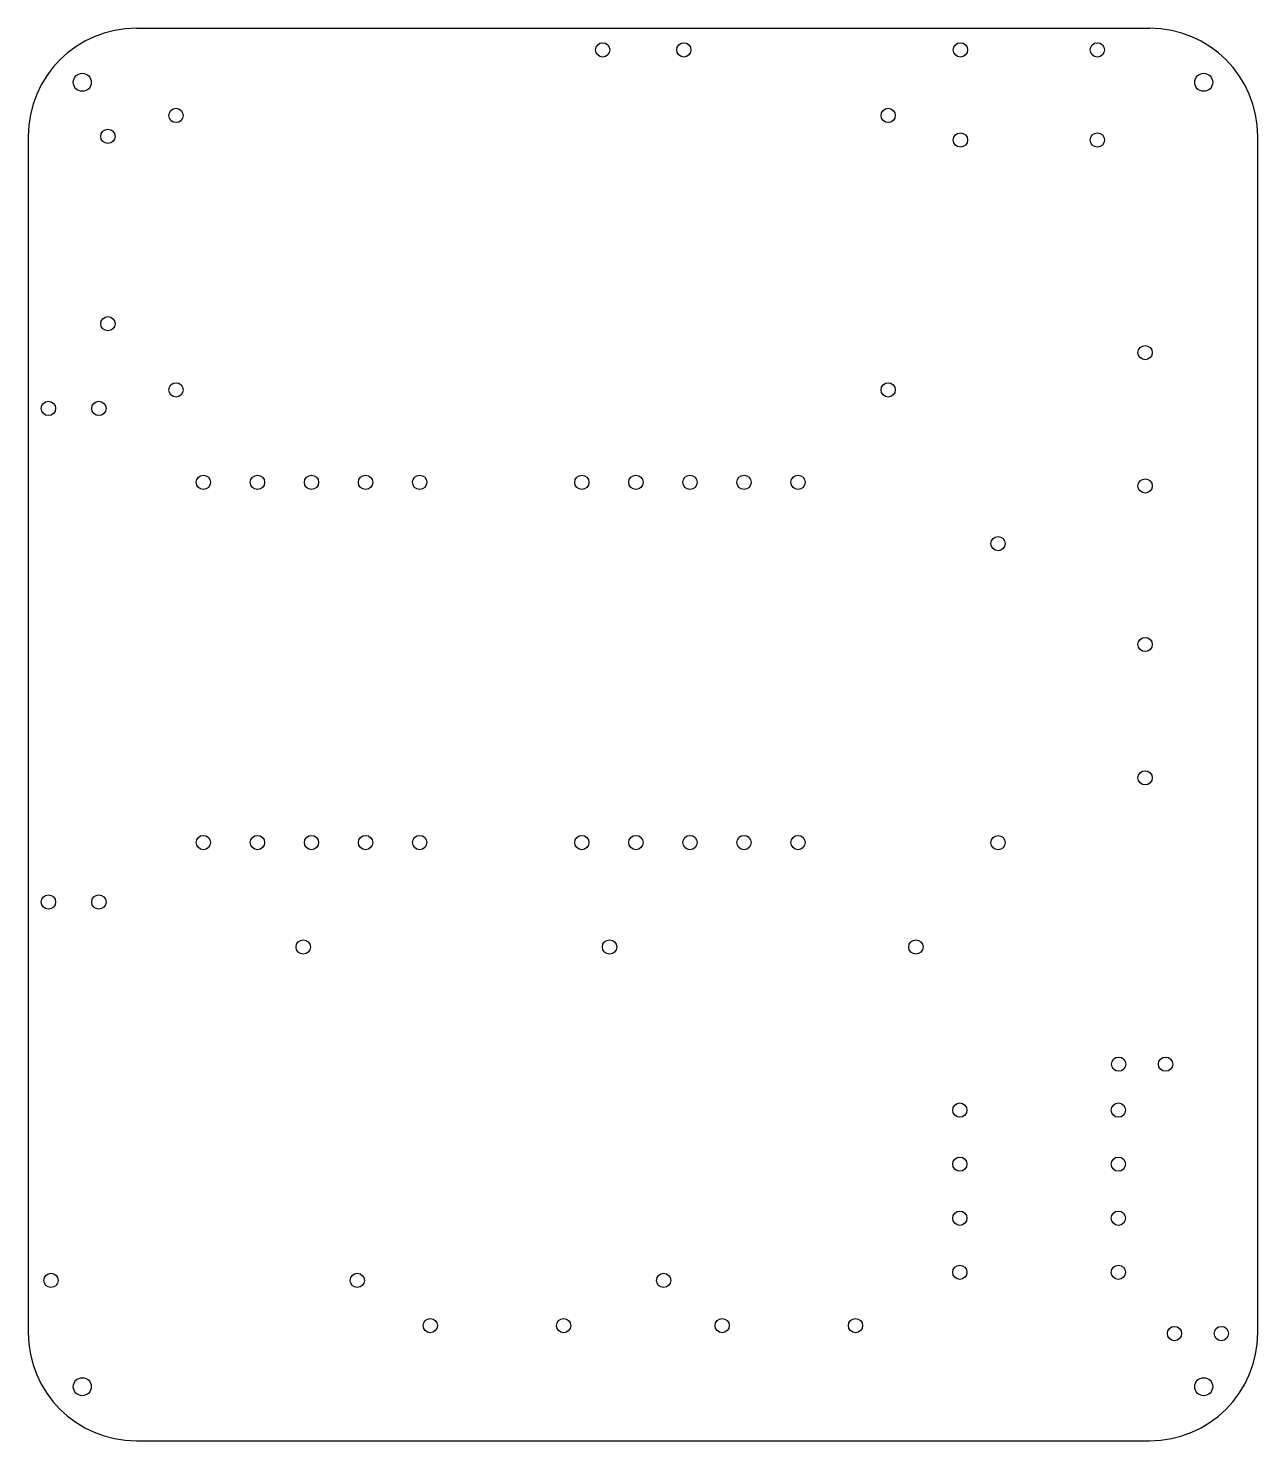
# Model space of a CAD drawing. Header units: millimetres. Extents: x -171 to 171, y -196 to 196.
import ezdxf

# ---------------------------------------------------------------- set-up
doc = ezdxf.new("R2010")
doc.units = ezdxf.units.MM
doc.layers.add('Sketch', color=7, linetype='CONTINUOUS')

msp = doc.modelspace()

# ---------------------------------------------------------------- linework, layer by layer
at = {"layer": 'Sketch'}
for p, q in [((-140.58, 195.98), (140.58, 195.98)), ((-170.58, 165.98), (-170.58, -165.98)), ((170.58, -165.98), (170.58, 165.98)), ((-140.58, -195.98), (140.58, -195.98))]:
    msp.add_line(p, q, dxfattribs=at)
for centre, radius in [((-11.17, 189.98), 1.98), ((11.33, 189.98), 1.98), ((88.08, 189.98), 1.98), ((126.08, 189.98), 1.98), ((-155.58, 180.98), 2.5), ((155.58, 180.98), 2.5), ((-129.58, 171.78), 1.98), ((68.03, 171.78), 1.98), ((-148.48, 165.98), 1.98), ((88.08, 164.98), 1.98), ((126.08, 164.98), 1.98), ((-148.48, 113.98), 1.98), ((139.33, 105.98), 1.98), ((-129.58, 95.63), 1.98), ((68.03, 95.63), 1.98), ((-164.98, 90.48), 1.98), ((-150.98, 90.48), 1.98), ((-121.98, 69.98), 1.98), ((-106.98, 69.98), 1.98), ((-91.98, 69.98), 1.98), ((-76.98, 69.98), 1.98), ((-61.98, 69.98), 1.98), ((-16.97, 69.98), 1.98), ((-1.97, 69.98), 1.98), ((13.03, 69.98), 1.98), ((28.03, 69.98), 1.98), ((43.03, 69.98), 1.98), ((139.33, 68.98), 1.98), ((98.53, 52.98), 1.98), ((139.33, 24.98), 1.98), ((139.33, -12.02), 1.98), ((-121.98, -29.98), 1.98), ((-106.98, -29.98), 1.98), ((-91.98, -29.98), 1.98), ((-76.98, -29.98), 1.98), ((-61.98, -29.98), 1.98), ((-16.97, -29.98), 1.98), ((-1.97, -29.98), 1.98), ((13.03, -29.98), 1.98), ((28.03, -29.98), 1.98), ((43.03, -29.98), 1.98), ((98.53, -30.02), 1.98), ((-164.98, -46.48), 1.98), ((-150.98, -46.48), 1.98), ((-94.28, -58.98), 1.98), ((-9.28, -58.98), 1.98), ((75.72, -58.98), 1.98), ((132, -91.48), 1.98), ((145, -91.48), 1.98), ((87.92, -104.23), 1.98), ((131.92, -104.23), 1.98), ((87.92, -119.23), 1.98), ((131.92, -119.23), 1.98), ((87.92, -134.23), 1.98), ((131.92, -134.23), 1.98), ((87.92, -149.23), 1.98), ((131.92, -149.23), 1.98), ((-164.28, -151.48), 1.98), ((-79.28, -151.48), 1.98), ((5.72, -151.48), 1.98), ((-59.03, -164.03), 1.98), ((-22.03, -164.03), 1.98), ((21.97, -164.03), 1.98), ((58.97, -164.03), 1.98), ((147.48, -166.23), 1.98), ((160.48, -166.23), 1.98), ((-155.58, -180.98), 2.5), ((155.58, -180.98), 2.5)]:
    msp.add_circle(centre, radius, dxfattribs=at)
for centre, start, end in [((-140.58, 165.98), 90, 180), ((140.58, 165.98), 0, 90), ((-140.58, -165.98), 180, -90), ((140.58, -165.98), -90, 0)]:
    msp.add_arc(centre, 30, start, end, dxfattribs=at)

doc.saveas('drawing.dxf')
